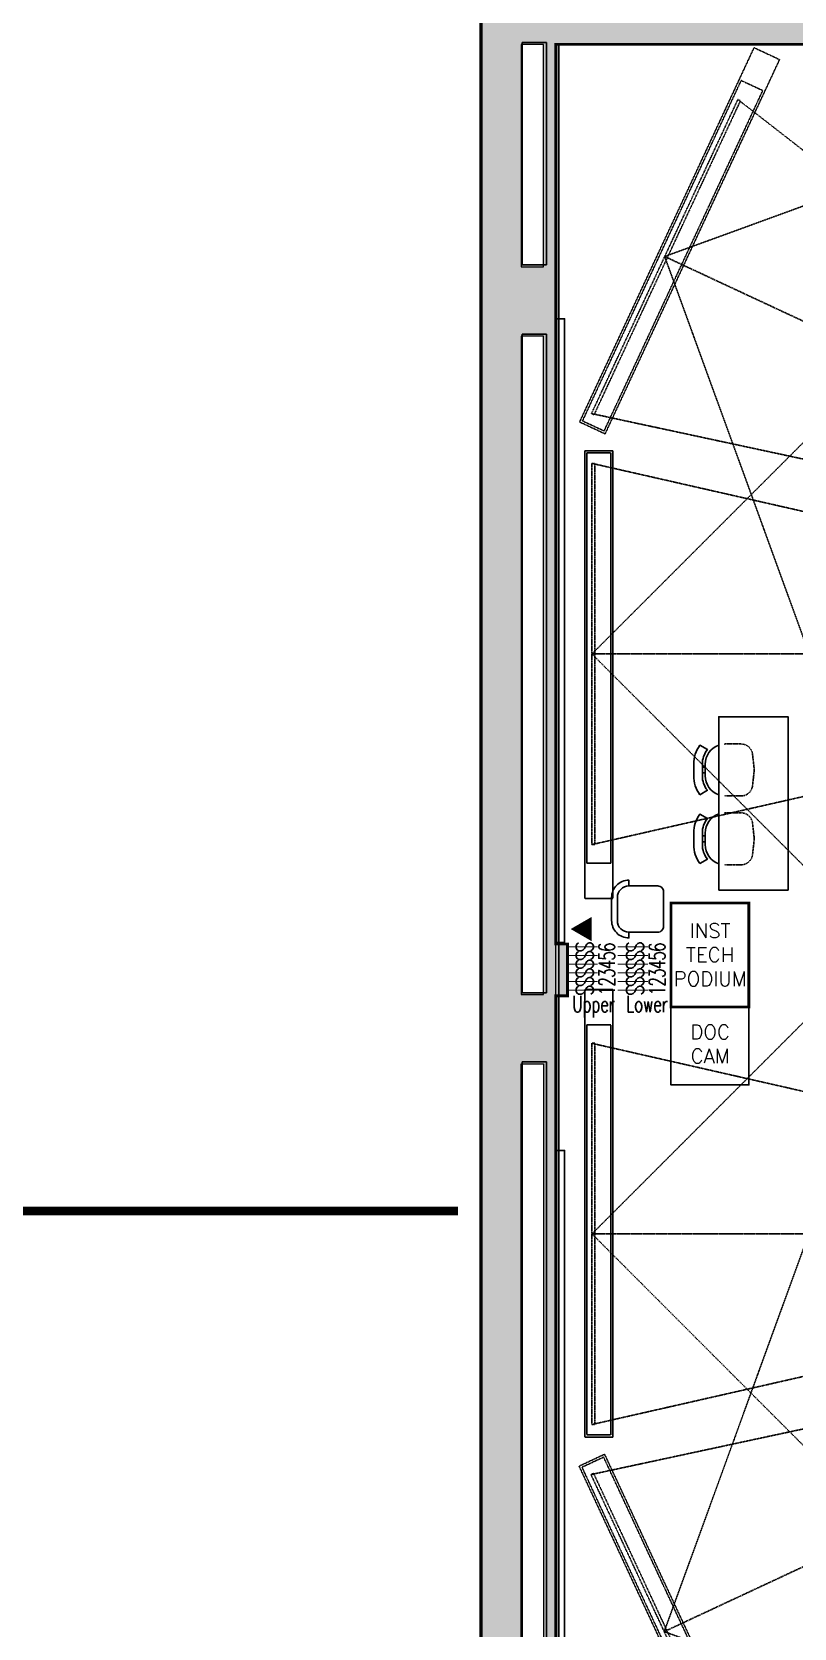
# Model space of a CAD drawing. Extents: x 689 to 4377, y 664 to 3532.
# Drawn here: x 2967 to 3231, y 974 to 1527 of the extents above; entities that cross this region are included whole.
import ezdxf
from ezdxf.enums import TextEntityAlignment as Align

# ---------------------------------------------------------------- set-up
doc = ezdxf.new("R2010")
doc.units = 0
doc.header["$MEASUREMENT"] = 0
for name, pattern in [('CENTER2', [1.125, 0.75, -0.125, 0.125, -0.125]), ('DASHED2', [0.375, 0.25, -0.125]), ('DOT2', [0.125, 0, -0.125])]:
    doc.linetypes.add(name, pattern=pattern)
doc.layers.get('0').update_dxf_attribs({"linetype": 'CONTINUOUS'})
for name, color, linetype in [('162-A-TXT', 7, 'CONTINUOUS'), ('162-A1-FURN', 32, 'CONTINUOUS'), ('162-A1-OVHD', 41, 'DASHED2'), ('A-WL-EX', 171, 'CONTINUOUS'), ('A-WL-EX-HATCH', 213, 'CONTINUOUS'), ('class_FILL', 252, 'CONTINUOUS')]:
    doc.layers.add(name, color=color, linetype=linetype)
doc.styles.add('ROMAND', font='romand', dxfattribs={"width": 0.75})
doc.styles.add('RomanS', font='romans.shx')

# ---------------------------------------------------------------- blocks, each defined once
blk = doc.blocks.new('CHAIR-01A')
blk.add_lwpolyline([(-8.55, 6.53, -0.160866), (-2, 8.69), (2, 8.69, -0.160866), (8.55, 6.53), (7.04, 3.91, 0.171967), (2, 5.69), (-2, 5.69, 0.171967), (-7.04, 3.91)], format="xyb", close=True)
for points in [[(-1, 4.69), (-1, 5.69)], [(1, 4.69), (1, 5.69)]]:
    blk.add_lwpolyline(points)
blk.add_lwpolyline([(-8.61, 0, -0.318862), (-2, 4.69), (2, 4.69, -0.318862), (8.61, 0, -0.318862)], format="xyb")
at = {"linetype": 'DOT2', "ltscale": 0.5}
blk.add_lwpolyline([(8.99, -1.94, -0.013189), (9, -2.31), (9, -7.73, -0.382162), (5.44, -11.7), (0.44, -12.26, -0.055385), (-0.44, -12.26), (-5.44, -11.7, -0.382162), (-9, -7.73), (-9, -2.31, -0.013189), (-8.99, -1.94)], format="xyb", dxfattribs=at)
blk = doc.blocks.new('IT-SCRN-10-R')
at = {"linetype": 'DASHED2', "ltscale": 0.5}
for points in [[(186.68, -186.68), (0, 0), (186.68, 186.68)], [(0, 60), (262.5, 0), (0, -60)]]:
    blk.add_lwpolyline(points, dxfattribs=at)
for points in [[(-2.5, 78.62), (7.25, 78.62), (7.25, -64.38), (-2.5, -64.38)], [(-1.75, 66.44), (6.5, 66.44), (6.5, -63.62), (-1.75, -63.62)]]:
    blk.add_lwpolyline(points, close=True, dxfattribs=at)
at = {"linetype": 'DASHED2', "ltscale": 0.4}
blk.add_lwpolyline([(0, 60), (1, 60), (1, -60), (0, -60)], close=True, dxfattribs=at)
at = {"linetype": 'DASHED2', "ltscale": 0.5, "const_width": 1}
blk.add_lwpolyline([(262.5, -7.5), (280.5, -7.5), (280.5, 7.5), (262.5, 7.5)], close=True, dxfattribs=at)
at = {"linetype": 'CENTER2', "ltscale": 0.5}
blk.add_lwpolyline([(0, 0), (262.5, 0)], dxfattribs=at)
blk = doc.blocks.new('IT-SCRN-11-L')
at = {"linetype": 'DASHED2', "ltscale": 0.5}
for points in [[(186.68, -186.68), (0, 0), (186.68, 186.68)], [(0, 66), (290.4, 0), (0, -66)]]:
    blk.add_lwpolyline(points, dxfattribs=at)
for points in [[(-2.5, 70.38), (7.25, 70.38), (7.25, -84.62), (-2.5, -84.62)], [(-1.75, 69.62), (6.5, 69.62), (6.5, -72.44), (-1.75, -72.44)]]:
    blk.add_lwpolyline(points, close=True, dxfattribs=at)
at = {"linetype": 'DASHED2', "ltscale": 0.4}
blk.add_lwpolyline([(0, 66), (1, 66), (1, -66), (0, -66)], close=True, dxfattribs=at)
at = {"linetype": 'DASHED2', "ltscale": 0.5, "const_width": 1}
blk.add_lwpolyline([(290.4, -7.5), (308.4, -7.5), (308.4, 7.5), (290.4, 7.5)], close=True, dxfattribs=at)
at = {"linetype": 'CENTER2', "ltscale": 0.5}
blk.add_lwpolyline([(0, 0), (290.4, 0)], dxfattribs=at)
blk = doc.blocks.new('TEL')
blk.add_lwpolyline([(-2, 0, 0.5, 10.38, 0), (-11, 0, 10.38, 10.38, 0)], format="xyseb")
at = {"const_width": 0.5}
blk.add_lwpolyline([(-11, -5.2), (-2, 0), (-11, 5.2)], close=True, dxfattribs=at)
blk = doc.blocks.new('STOOL-01')
blk.add_lwpolyline([(-6, 0), (6, 0, -0.414214), (8, -2), (8, -12, -0.414214), (4, -16), (-4, -16, -0.414214), (-8, -12), (-8, -2, -0.414214)], format="xyb", close=True)
blk.add_lwpolyline([(8, -12), (10, -12, -0.414214), (4, -18), (-4, -18, -0.414214), (-10, -12), (-8, -12)], format="xyb")
blk = doc.blocks.new('SW1')
at = {"const_width": 0.5}
blk.add_lwpolyline([(0, 14), (0, 0)], dxfattribs=at)
at = {"style": 'ROMAND', "width": 0.75}
blk.add_text('S', height=8, dxfattribs=at).set_placement((0, 8.02), align=Align.MIDDLE_CENTER)
blk = doc.blocks.new('A$C1CEF12BC')
at = {"layer": '162-A-TXT', "color": 40, "const_width": 3}
blk.add_lwpolyline([(0, 245.54), (224.74, 245.54)], dxfattribs=at)
at = {"layer": '162-A1-FURN'}
for points in [[(258.59, 338.5), (261.59, 338.5), (261.59, 554.5), (258.59, 554.5)], [(315.02, 356.65), (339.02, 356.65), (339.02, 416.65), (315.02, 416.65)], [(298.46, 316.17), (325.46, 316.17), (325.46, 289.17), (298.46, 289.17)], [(258.59, 266.5), (261.59, 266.5), (261.59, 74.5), (258.59, 74.5)]]:
    blk.add_lwpolyline(points, close=True, dxfattribs=at)
at = {"layer": '162-A1-FURN', "const_width": 1}
blk.add_lwpolyline([(298.46, 316.17), (325.46, 316.17), (325.46, 352.17), (298.46, 352.17)], close=True, dxfattribs=at)
at = {"layer": 'A-WL-EX', "const_width": 1}
for points in [[(232.59, 12.5), (232.59, 663.5)], [(684.59, 669.5), (684.59, 609.5), (696.59, 609.5), (696.59, 615.5), (704.59, 615.5), (704.59, 572.5), (716.59, 572.5), (716.59, 550.5), (688.84, 550.5), (688.77, 535.71), (689.84, 533.86), (684.64, 530.86), (680.59, 537.88), (680.59, 649.5), (258.59, 649.5), (258.59, 338), (262.59, 338), (262.59, 320), (258.59, 320), (258.59, 26.5)]]:
    blk.add_lwpolyline(points, dxfattribs=at)
at = {"layer": 'A-WL-EX', "lineweight": 13}
for points in [[(246.59, 572.5), (254.34, 572.5), (254.34, 649.5), (246.59, 649.5)], [(246.59, 320.5), (254.34, 320.5), (254.34, 548.5), (246.59, 548.5)], [(246.59, 296.5), (254.34, 296.5), (254.34, 68.5), (246.59, 68.5)]]:
    blk.add_lwpolyline(points, close=True, dxfattribs=at)
blk.add_lwpolyline([(258.59, 26.5), (258.59, 649.5)], dxfattribs=at)
at = {"layer": 'A-WL-EX-HATCH'}
for points in [[(310.59, 663.5), (310.59, 649.5), (232.59, 663.5), (246.59, 649.5)], [(232.59, 663.5), (246.59, 649.5), (232.59, 12.5), (246.59, 26.5)], [(324.59, 657.5), (324.59, 649.5), (310.59, 663.5), (310.59, 649.5)], [(680.59, 657.5), (680.59, 649.5), (324.59, 657.5), (324.59, 649.5)], [(258.59, 572.5), (246.59, 572.5), (258.59, 548.5), (246.59, 548.5)], [(258.59, 320.5), (246.59, 320.5), (258.59, 296.5), (246.59, 296.5)]]:
    blk.add_solid(points, dxfattribs=at)
at = {"layer": 'A-WL-EX-HATCH', "lineweight": 13}
for points in [[(254.34, 649.5), (258.59, 649.5), (254.34, 572.5), (258.59, 572.5)], [(254.34, 548.5), (258.59, 548.5), (254.34, 320.5), (258.59, 320.5)], [(258.59, 338), (262.59, 338), (258.59, 320), (262.59, 320)], [(254.34, 296.5), (258.59, 296.5), (254.34, 68.5), (258.59, 68.5)]]:
    blk.add_solid(points, dxfattribs=at)
at = {"layer": '162-A-TXT', "lineweight": 13, "xscale": 0.75, "yscale": 0.75, "zscale": 0.75}
for name, p, rotation in [('TEL', (262.59, 343.16), 180), ('SW1', (262.59, 337), 270), ('SW1', (280.02, 337), 270), ('SW1', (262.59, 334), 270), ('SW1', (262.59, 331), 270), ('SW1', (280.02, 334), 270), ('SW1', (280.02, 331), 270), ('SW1', (262.59, 328), 270), ('SW1', (262.59, 325), 270), ('SW1', (280.02, 328), 270), ('SW1', (280.02, 325), 270), ('SW1', (262.59, 322), 270), ('SW1', (280.02, 322), 270)]:
    blk.add_blockref(name, p, dxfattribs=dict(at, rotation=rotation))
at = {"layer": '162-A1-FURN', "rotation": 90}
for p in [(315.02, 398.24), (315.02, 374.4)]:
    blk.add_blockref('CHAIR-01A', p, dxfattribs=at)
at = {"layer": '162-A1-FURN', "lineweight": 13, "rotation": 270}
blk.add_blockref('STOOL-01', (295.9, 350.08), dxfattribs=at)
at = {"layer": '162-A1-OVHD', "rotation": 335}
blk.add_blockref('IT-SCRN-10-R', (296.28, 576.04), dxfattribs=at)
at = {"layer": '162-A1-OVHD'}
blk.add_blockref('IT-SCRN-11-L', (271.09, 438.41), dxfattribs=at)
at = {"layer": '162-A1-OVHD', "xscale": -1}
for name, p, rotation in [('IT-SCRN-11-L', (271.09, 237.59), 180), ('IT-SCRN-10-R', (296.11, 99.88), 204.9999999999997)]:
    blk.add_blockref(name, p, dxfattribs=dict(at, rotation=rotation))
at = {"layer": '162-A-TXT', "color": 7, "style": 'RomanS', "width": 0.67}
for s, p in [('6', (276.23, 336.87)), ('6', (293.67, 336.87)), ('5', (276.23, 333.87)), ('4', (276.23, 330.87)), ('5', (293.67, 333.87)), ('4', (293.67, 330.87)), ('3', (276.23, 327.87)), ('3', (293.67, 327.87)), ('2', (276.23, 324.87)), ('1', (276.23, 321.87)), ('2', (293.67, 324.87)), ('1', (293.67, 321.87))]:
    blk.add_text(s, height=5.62, rotation=90, dxfattribs=at).set_placement(p, align=Align.MIDDLE_CENTER)
for s, p in [('Upper', (271.66, 317.19)), ('Lower', (290.18, 317.19))]:
    blk.add_text(s, height=5.625, dxfattribs=at).set_placement(p, align=Align.MIDDLE_CENTER)
at = {"layer": '162-A1-FURN', "char_height": 5, "width": 28, "attachment_point": 5, "style": 'RomanS'}
for s, insert in [('INST TECH PODIUM', (312.04, 334.26)), ('DOC\\PCAM', (312.04, 303.36))]:
    blk.add_mtext(s, dxfattribs=dict(at, insert=insert))

msp = doc.modelspace()

# ---------------------------------------------------------------- hatches: boundary and pattern name
at = {"layer": 'class_FILL'}
h = msp.add_hatch(color=256, dxfattribs=at)
h.dxf.hatch_style = 1
h.paths.add_polyline_path([(3226.81344, 1696.49503), (3214.81344, 1696.49503), (3214.81344, 1868.49503), (3200.81344, 1868.49503), (3200.81344, 1662.49503), (3214.81344, 1662.49503), (3214.81344, 1672.49503), (3226.81344, 1672.49503)])
h.paths.add_polyline_path([(3607.43844, 1699.12003), (3579.18844, 1699.12003), (3579.18844, 1932.12003), (3570.18844, 1932.12003), (3570.18844, 1653.87003), (3579.18844, 1653.87003), (3579.18844, 1676.87003), (3607.43844, 1676.87003)])
h.paths.add_polyline_path([(3594.81344, 1551.49503), (3579.18844, 1551.49503), (3579.18844, 1617.87003), (3570.18844, 1617.87003), (3570.18844, 1531.49503), (3385.20844, 1531.49503), (3380.22928, 1530.16087), (3372.93844, 1522.87003), (3570.43844, 1522.87003), (3570.43844, 1402.9796), (3572.29253, 1399.76823), (3577.27218, 1402.64323), (3576.27218, 1404.37528), (3576.81344, 1404.68778), (3576.81344, 1424.49503), (3606.81344, 1424.49503), (3606.81344, 1446.49503), (3594.81344, 1446.49503), (3594.81344, 1489.49503), (3586.81344, 1489.49503), (3586.81344, 1483.49503), (3574.81344, 1483.49503), (3574.81344, 1543.49503), (3586.81344, 1543.49503), (3586.81344, 1537.49503), (3594.81344, 1537.49503)])
h.paths.add_polyline_path([(3586.81344, 1479.49503), (3586.81344, 1432.49503), (3578.81344, 1432.49503), (3578.81344, 1438.49503), (3574.81344, 1438.49503), (3574.81344, 1479.49503)], flags=16)
h.paths.add_polyline_path([(3385.20844, 1531.49503), (3381.56344, 1531.49503), (3380.22928, 1530.16087)], flags=17)
h.paths.add_polyline_path([(3380.22928, 1530.16087), (3353.0195, 1522.87003), (3372.93844, 1522.87003)], flags=17)
h.paths.add_polyline_path([(3214.81344, 1574.49503), (3200.81344, 1574.49503), (3200.81344, 1537.49503), (3122.81344, 1537.49503), (3122.81344, 886.49503), (3200.81344, 886.49503), (3200.81344, 874.49503), (3214.81344, 874.49503), (3214.81344, 884.49503), (3220.83678, 884.49503), (3220.83678, 892.49503), (3602.81344, 892.49503), (3602.81344, 890.49503), (3608.81344, 890.49503), (3608.81344, 892.49503), (3608.81344, 944.49503), (3579.06344, 944.49503), (3579.06344, 946.24503), (3576.81344, 946.24503), (3576.81344, 964.30229), (3576.27218, 964.61479), (3577.27218, 966.34684), (3572.29253, 969.22184), (3570.43844, 966.01046), (3570.43844, 901.12003), (3149.43844, 901.12003), (3149.43844, 1522.87003), (3353.0195, 1522.87003), (3380.22928, 1530.16087), (3381.56344, 1531.49503), (3214.81344, 1531.49503)])
h.paths.add_polyline_path([(3145.18844, 1523.49503), (3145.18844, 1446.49503), (3136.81344, 1446.49503), (3136.81344, 1523.49503)], flags=16)
h.paths.add_polyline_path([(3145.18844, 1422.49503), (3145.18844, 1194.49503), (3136.81344, 1194.49503), (3136.81344, 1422.49503)], flags=16)
h.paths.add_polyline_path([(3145.18844, 1170.49503), (3145.18844, 942.49503), (3136.81344, 942.49503), (3136.81344, 1170.49503)], flags=16)
h.paths.add_polyline_path([(3145.18844, 918.49503), (3145.18844, 900.49503), (3136.81344, 900.49503), (3136.81344, 918.49503)], flags=16)
h.paths.add_polyline_path([(3578.81344, 936.49503), (3584.81344, 936.49503), (3584.81344, 916.49503), (3600.81344, 916.49503), (3600.81344, 900.49503), (3574.81344, 900.49503), (3574.81344, 924.49503), (3578.81344, 924.49503)], flags=16)

# ---------------------------------------------------------------- linework, layer by layer
at = {"layer": 'A-WL-EX'}
for p, q in [((3122.81344, 886.49503), (3122.81344, 1537.49503)), ((3136.81344, 1446.49503), (3136.81344, 1523.49503)), ((3145.18844, 1523.49503), (3136.81344, 1523.49503)), ((3145.18844, 1446.49503), (3145.18844, 1523.49503)), ((3149.43844, 901.12003), (3149.43844, 1522.87003)), ((3570.43844, 1522.87003), (3149.43844, 1522.87003)), ((3145.18844, 1446.49503), (3136.81344, 1446.49503)), ((3136.81344, 1194.49503), (3136.81344, 1422.49503)), ((3136.81344, 1422.49503), (3145.18844, 1422.49503)), ((3145.18844, 1194.49503), (3145.18844, 1422.49503)), ((3145.18844, 1194.49503), (3136.81344, 1194.49503)), ((3136.81344, 942.49503), (3136.81344, 1170.49503)), ((3136.81344, 1170.49503), (3145.18844, 1170.49503)), ((3145.18844, 942.49503), (3145.18844, 1170.49503))]:
    msp.add_line(p, q, dxfattribs=at)

# ---------------------------------------------------------------- block references
msp.add_blockref('A$C1CEF12BC', (2889.85154, 873.37003), dxfattribs=at)

doc.saveas('drawing.dxf')
